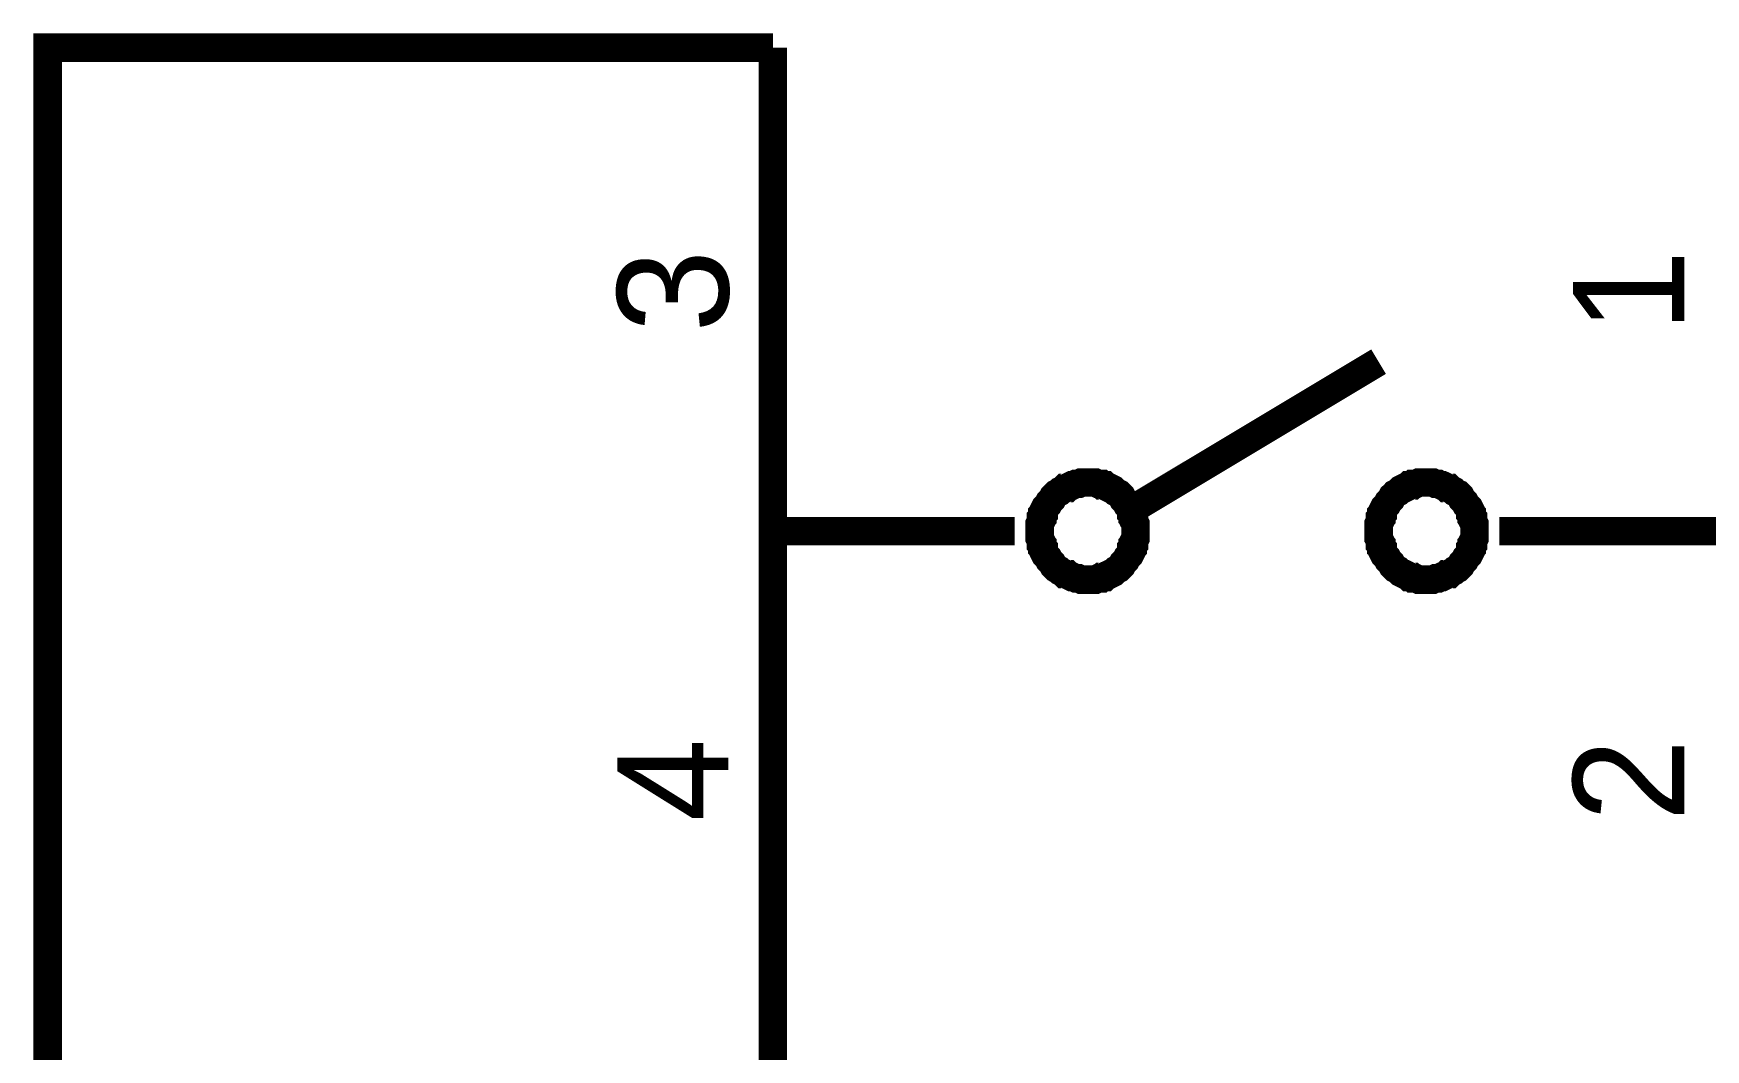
# Model space of a CAD drawing. Header units: inches. Extents: x 0 to 31.5, y 0 to 22.3.
# Drawn here: x 8.596 to 9.287, y 12.586 to 13.006 of the extents above; entities that cross this region are included whole.
import ezdxf

# ---------------------------------------------------------------- set-up
doc = ezdxf.new("R2010")
doc.units = ezdxf.units.IN
doc.header["$MEASUREMENT"] = 0
doc.layers.add('Sheet', color=255, linetype='Continuous')

msp = doc.modelspace()

# ---------------------------------------------------------------- linework, layer by layer
at = {"layer": 'Sheet'}
for points in [[(8.90157, 12.99972, 0.0118, 0.0118, 0), (8.60187, 12.99972, 0.0118, 0.0118, 0), (8.60187, 12.49953, 0.0118, 0.0118, 0), (8.90157, 12.49953, 0.0118, 0.0118, 0), (8.90157, 12.59945, 0.0118, 0.0118, 0)], [(8.90157, 12.79987, 0.0118, 0.0118, 0), (8.90157, 12.99972, 0.0118, 0.0118, 0)], [(8.90157, 12.8998, 0.0118, 0.0118, 0), (8.90157, 12.79987, 0.0118, 0.0118, 0)], [(8.90157, 12.8998, 0.0118, 0.0118, 0), (8.90157, 12.8395, 0.0118, 0.0118, 0)], [(9.05143, 12.80964, 0.0118, 0.0118, 0), (9.1519, 12.86993, 0.0118, 0.0118, 0)], [(9.01181, 12.79987, 0.0118, 0.0118, 0), (9.01181, 12.80102, 0.0118, 0.0118, 0), (9.01181, 12.80217, 0.0118, 0.0118, 0), (9.01181, 12.80275, 0.0118, 0.0118, 0), (9.01239, 12.80389, 0.0118, 0.0118, 0), (9.01239, 12.80504, 0.0118, 0.0118, 0), (9.01296, 12.80562, 0.0118, 0.0118, 0), (9.01296, 12.80677, 0.0118, 0.0118, 0), (9.01353, 12.80734, 0.0118, 0.0118, 0), (9.01353, 12.80849, 0.0118, 0.0118, 0), (9.01411, 12.80964, 0.0118, 0.0118, 0), (9.01468, 12.81021, 0.0118, 0.0118, 0), (9.01526, 12.81078, 0.0118, 0.0118, 0), (9.01583, 12.81193, 0.0118, 0.0118, 0), (9.0164, 12.81251, 0.0118, 0.0118, 0), (9.01698, 12.81308, 0.0118, 0.0118, 0), (9.01755, 12.81423, 0.0118, 0.0118, 0), (9.01813, 12.8148, 0.0118, 0.0118, 0), (9.0187, 12.81538, 0.0118, 0.0118, 0), (9.01985, 12.81595, 0.0118, 0.0118, 0), (9.02042, 12.81653, 0.0118, 0.0118, 0), (9.02157, 12.8171, 0.0118, 0.0118, 0), (9.02215, 12.81768, 0.0118, 0.0118, 0), (9.02329, 12.81768, 0.0118, 0.0118, 0), (9.02387, 12.81825, 0.0118, 0.0118, 0), (9.02502, 12.81882, 0.0118, 0.0118, 0), (9.02559, 12.81882, 0.0118, 0.0118, 0), (9.02674, 12.8194, 0.0118, 0.0118, 0), (9.02789, 12.8194, 0.0118, 0.0118, 0), (9.02904, 12.81997, 0.0118, 0.0118, 0), (9.02961, 12.81997, 0.0118, 0.0118, 0), (9.03076, 12.81997, 0.0118, 0.0118, 0), (9.03191, 12.81997, 0.0118, 0.0118, 0)], [(9.03191, 12.81997, 0.0118, 0.0118, 0), (9.03191, 12.81997, 0.0118, 0.0118, 0)], [(9.03191, 12.81997, 0.0118, 0.0118, 0), (9.03305, 12.81997, 0.0118, 0.0118, 0), (9.0342, 12.81997, 0.0118, 0.0118, 0), (9.03478, 12.81997, 0.0118, 0.0118, 0), (9.03593, 12.8194, 0.0118, 0.0118, 0), (9.03707, 12.8194, 0.0118, 0.0118, 0), (9.03765, 12.81882, 0.0118, 0.0118, 0), (9.0388, 12.81882, 0.0118, 0.0118, 0), (9.03937, 12.81825, 0.0118, 0.0118, 0), (9.04052, 12.81768, 0.0118, 0.0118, 0), (9.04109, 12.81768, 0.0118, 0.0118, 0), (9.04224, 12.8171, 0.0118, 0.0118, 0), (9.04281, 12.81653, 0.0118, 0.0118, 0), (9.04339, 12.81595, 0.0118, 0.0118, 0), (9.04454, 12.81538, 0.0118, 0.0118, 0), (9.04511, 12.8148, 0.0118, 0.0118, 0), (9.04569, 12.81423, 0.0118, 0.0118, 0), (9.04626, 12.81308, 0.0118, 0.0118, 0), (9.04683, 12.81251, 0.0118, 0.0118, 0), (9.04741, 12.81193, 0.0118, 0.0118, 0), (9.04798, 12.81078, 0.0118, 0.0118, 0), (9.04856, 12.81021, 0.0118, 0.0118, 0), (9.04913, 12.80964, 0.0118, 0.0118, 0), (9.0497, 12.80849, 0.0118, 0.0118, 0), (9.0497, 12.80734, 0.0118, 0.0118, 0), (9.05028, 12.80677, 0.0118, 0.0118, 0), (9.05028, 12.80562, 0.0118, 0.0118, 0), (9.05085, 12.80504, 0.0118, 0.0118, 0), (9.05085, 12.80389, 0.0118, 0.0118, 0), (9.05143, 12.80275, 0.0118, 0.0118, 0), (9.05143, 12.80217, 0.0118, 0.0118, 0), (9.05143, 12.80102, 0.0118, 0.0118, 0), (9.05143, 12.79987, 0.0118, 0.0118, 0)], [(9.1519, 12.79987, 0.0118, 0.0118, 0), (9.1519, 12.80102, 0.0118, 0.0118, 0), (9.1519, 12.80217, 0.0118, 0.0118, 0), (9.1519, 12.80275, 0.0118, 0.0118, 0), (9.15248, 12.80389, 0.0118, 0.0118, 0), (9.15248, 12.80504, 0.0118, 0.0118, 0), (9.15305, 12.80562, 0.0118, 0.0118, 0), (9.15305, 12.80677, 0.0118, 0.0118, 0), (9.15363, 12.80734, 0.0118, 0.0118, 0), (9.15363, 12.80849, 0.0118, 0.0118, 0), (9.1542, 12.80964, 0.0118, 0.0118, 0), (9.15477, 12.81021, 0.0118, 0.0118, 0), (9.15535, 12.81078, 0.0118, 0.0118, 0), (9.15592, 12.81193, 0.0118, 0.0118, 0), (9.1565, 12.81251, 0.0118, 0.0118, 0), (9.15707, 12.81308, 0.0118, 0.0118, 0), (9.15764, 12.81423, 0.0118, 0.0118, 0), (9.15822, 12.8148, 0.0118, 0.0118, 0), (9.15879, 12.81538, 0.0118, 0.0118, 0), (9.15994, 12.81595, 0.0118, 0.0118, 0), (9.16052, 12.81653, 0.0118, 0.0118, 0), (9.16109, 12.8171, 0.0118, 0.0118, 0), (9.16224, 12.81768, 0.0118, 0.0118, 0), (9.16281, 12.81768, 0.0118, 0.0118, 0), (9.16396, 12.81825, 0.0118, 0.0118, 0), (9.16453, 12.81882, 0.0118, 0.0118, 0), (9.16568, 12.81882, 0.0118, 0.0118, 0), (9.16626, 12.8194, 0.0118, 0.0118, 0), (9.1674, 12.8194, 0.0118, 0.0118, 0), (9.16855, 12.81997, 0.0118, 0.0118, 0), (9.16913, 12.81997, 0.0118, 0.0118, 0), (9.17028, 12.81997, 0.0118, 0.0118, 0), (9.17142, 12.81997, 0.0118, 0.0118, 0)], [(9.17142, 12.81997, 0.0118, 0.0118, 0), (9.17142, 12.81997, 0.0118, 0.0118, 0)], [(9.17142, 12.81997, 0.0118, 0.0118, 0), (9.17257, 12.81997, 0.0118, 0.0118, 0), (9.17372, 12.81997, 0.0118, 0.0118, 0), (9.17429, 12.81997, 0.0118, 0.0118, 0), (9.17544, 12.8194, 0.0118, 0.0118, 0), (9.17659, 12.8194, 0.0118, 0.0118, 0), (9.17774, 12.81882, 0.0118, 0.0118, 0), (9.17831, 12.81882, 0.0118, 0.0118, 0), (9.17946, 12.81825, 0.0118, 0.0118, 0), (9.18004, 12.81768, 0.0118, 0.0118, 0), (9.18118, 12.81768, 0.0118, 0.0118, 0), (9.18176, 12.8171, 0.0118, 0.0118, 0), (9.18291, 12.81653, 0.0118, 0.0118, 0), (9.18348, 12.81595, 0.0118, 0.0118, 0), (9.18463, 12.81538, 0.0118, 0.0118, 0), (9.1852, 12.8148, 0.0118, 0.0118, 0), (9.18578, 12.81423, 0.0118, 0.0118, 0), (9.18635, 12.81308, 0.0118, 0.0118, 0), (9.18693, 12.81251, 0.0118, 0.0118, 0), (9.1875, 12.81193, 0.0118, 0.0118, 0), (9.18807, 12.81078, 0.0118, 0.0118, 0), (9.18865, 12.81021, 0.0118, 0.0118, 0), (9.18922, 12.80964, 0.0118, 0.0118, 0), (9.1898, 12.80849, 0.0118, 0.0118, 0), (9.1898, 12.80734, 0.0118, 0.0118, 0), (9.19037, 12.80677, 0.0118, 0.0118, 0), (9.19037, 12.80562, 0.0118, 0.0118, 0), (9.19094, 12.80504, 0.0118, 0.0118, 0), (9.19094, 12.80389, 0.0118, 0.0118, 0), (9.19152, 12.80275, 0.0118, 0.0118, 0), (9.19152, 12.80217, 0.0118, 0.0118, 0), (9.19152, 12.80102, 0.0118, 0.0118, 0), (9.19152, 12.79987, 0.0118, 0.0118, 0)], [(8.90157, 12.79987, 0.0118, 0.0118, 0), (8.90157, 12.59945, 0.0118, 0.0118, 0)], [(8.90157, 12.79987, 0.0118, 0.0118, 0), (9.00148, 12.79987, 0.0118, 0.0118, 0)], [(8.90157, 12.69995, 0.0118, 0.0118, 0), (8.90157, 12.79987, 0.0118, 0.0118, 0)], [(9.03191, 12.77977, 0.0118, 0.0118, 0), (9.03076, 12.77977, 0.0118, 0.0118, 0), (9.02961, 12.77977, 0.0118, 0.0118, 0), (9.02904, 12.77977, 0.0118, 0.0118, 0), (9.02789, 12.78035, 0.0118, 0.0118, 0), (9.02674, 12.78035, 0.0118, 0.0118, 0), (9.02559, 12.78092, 0.0118, 0.0118, 0), (9.02502, 12.78092, 0.0118, 0.0118, 0), (9.02387, 12.7815, 0.0118, 0.0118, 0), (9.02329, 12.78207, 0.0118, 0.0118, 0), (9.02215, 12.78207, 0.0118, 0.0118, 0), (9.02157, 12.78265, 0.0118, 0.0118, 0), (9.02042, 12.78322, 0.0118, 0.0118, 0), (9.01985, 12.78379, 0.0118, 0.0118, 0), (9.0187, 12.78437, 0.0118, 0.0118, 0), (9.01813, 12.78494, 0.0118, 0.0118, 0), (9.01755, 12.78552, 0.0118, 0.0118, 0), (9.01698, 12.78667, 0.0118, 0.0118, 0), (9.0164, 12.78724, 0.0118, 0.0118, 0), (9.01583, 12.78781, 0.0118, 0.0118, 0), (9.01526, 12.78896, 0.0118, 0.0118, 0), (9.01468, 12.78954, 0.0118, 0.0118, 0), (9.01411, 12.79011, 0.0118, 0.0118, 0), (9.01353, 12.79126, 0.0118, 0.0118, 0), (9.01353, 12.79241, 0.0118, 0.0118, 0), (9.01296, 12.79298, 0.0118, 0.0118, 0), (9.01296, 12.79413, 0.0118, 0.0118, 0), (9.01239, 12.79471, 0.0118, 0.0118, 0), (9.01239, 12.79585, 0.0118, 0.0118, 0), (9.01181, 12.797, 0.0118, 0.0118, 0), (9.01181, 12.79758, 0.0118, 0.0118, 0), (9.01181, 12.79873, 0.0118, 0.0118, 0), (9.01181, 12.79987, 0.0118, 0.0118, 0)], [(9.01181, 12.79987, 0.0118, 0.0118, 0), (9.01181, 12.79987, 0.0118, 0.0118, 0)], [(9.05143, 12.79987, 0.0118, 0.0118, 0), (9.05143, 12.79873, 0.0118, 0.0118, 0), (9.05143, 12.79758, 0.0118, 0.0118, 0), (9.05143, 12.797, 0.0118, 0.0118, 0), (9.05085, 12.79585, 0.0118, 0.0118, 0), (9.05085, 12.79471, 0.0118, 0.0118, 0), (9.05028, 12.79413, 0.0118, 0.0118, 0), (9.05028, 12.79298, 0.0118, 0.0118, 0), (9.0497, 12.79241, 0.0118, 0.0118, 0), (9.0497, 12.79126, 0.0118, 0.0118, 0), (9.04913, 12.79011, 0.0118, 0.0118, 0), (9.04856, 12.78954, 0.0118, 0.0118, 0), (9.04798, 12.78896, 0.0118, 0.0118, 0), (9.04741, 12.78781, 0.0118, 0.0118, 0), (9.04683, 12.78724, 0.0118, 0.0118, 0), (9.04626, 12.78667, 0.0118, 0.0118, 0), (9.04569, 12.78552, 0.0118, 0.0118, 0), (9.04511, 12.78494, 0.0118, 0.0118, 0), (9.04454, 12.78437, 0.0118, 0.0118, 0), (9.04339, 12.78379, 0.0118, 0.0118, 0), (9.04281, 12.78322, 0.0118, 0.0118, 0), (9.04224, 12.78265, 0.0118, 0.0118, 0), (9.04109, 12.78207, 0.0118, 0.0118, 0), (9.04052, 12.78207, 0.0118, 0.0118, 0), (9.03937, 12.7815, 0.0118, 0.0118, 0), (9.0388, 12.78092, 0.0118, 0.0118, 0), (9.03765, 12.78092, 0.0118, 0.0118, 0), (9.03707, 12.78035, 0.0118, 0.0118, 0), (9.03593, 12.78035, 0.0118, 0.0118, 0), (9.03478, 12.77977, 0.0118, 0.0118, 0), (9.0342, 12.77977, 0.0118, 0.0118, 0), (9.03305, 12.77977, 0.0118, 0.0118, 0), (9.03191, 12.77977, 0.0118, 0.0118, 0)], [(9.05143, 12.79987, 0.0118, 0.0118, 0), (9.05143, 12.79987, 0.0118, 0.0118, 0), (9.05143, 12.79987, 0.0118, 0.0118, 0), (9.05143, 12.79987, 0.0118, 0.0118, 0), (9.05143, 12.79987, 0.0118, 0.0118, 0), (9.05143, 12.79987, 0.0118, 0.0118, 0), (9.05143, 12.79987, 0.0118, 0.0118, 0), (9.05143, 12.79987, 0.0118, 0.0118, 0), (9.05143, 12.79987, 0.0118, 0.0118, 0), (9.05143, 12.79987, 0.0118, 0.0118, 0), (9.05143, 12.79987, 0.0118, 0.0118, 0), (9.05143, 12.79987, 0.0118, 0.0118, 0), (9.05143, 12.79987, 0.0118, 0.0118, 0), (9.05143, 12.79987, 0.0118, 0.0118, 0), (9.05143, 12.79987, 0.0118, 0.0118, 0), (9.05143, 12.79987, 0.0118, 0.0118, 0), (9.05143, 12.79987, 0.0118, 0.0118, 0), (9.05143, 12.79987, 0.0118, 0.0118, 0), (9.05143, 12.79987, 0.0118, 0.0118, 0), (9.05143, 12.79987, 0.0118, 0.0118, 0), (9.05143, 12.79987, 0.0118, 0.0118, 0), (9.05143, 12.79987, 0.0118, 0.0118, 0), (9.05143, 12.79987, 0.0118, 0.0118, 0), (9.05143, 12.79987, 0.0118, 0.0118, 0), (9.05143, 12.79987, 0.0118, 0.0118, 0), (9.05143, 12.79987, 0.0118, 0.0118, 0), (9.05143, 12.79987, 0.0118, 0.0118, 0), (9.05143, 12.79987, 0.0118, 0.0118, 0), (9.05143, 12.79987, 0.0118, 0.0118, 0), (9.05143, 12.79987, 0.0118, 0.0118, 0), (9.05143, 12.79987, 0.0118, 0.0118, 0), (9.05143, 12.79987, 0.0118, 0.0118, 0), (9.05143, 12.79987, 0.0118, 0.0118, 0)], [(9.05143, 12.79987, 0.0118, 0.0118, 0), (9.05143, 12.79987, 0.0118, 0.0118, 0)], [(9.17142, 12.77977, 0.0118, 0.0118, 0), (9.17028, 12.77977, 0.0118, 0.0118, 0), (9.16913, 12.77977, 0.0118, 0.0118, 0), (9.16855, 12.77977, 0.0118, 0.0118, 0), (9.1674, 12.78035, 0.0118, 0.0118, 0), (9.16626, 12.78035, 0.0118, 0.0118, 0), (9.16568, 12.78092, 0.0118, 0.0118, 0), (9.16453, 12.78092, 0.0118, 0.0118, 0), (9.16396, 12.7815, 0.0118, 0.0118, 0), (9.16281, 12.78207, 0.0118, 0.0118, 0), (9.16224, 12.78207, 0.0118, 0.0118, 0), (9.16109, 12.78265, 0.0118, 0.0118, 0), (9.16052, 12.78322, 0.0118, 0.0118, 0), (9.15994, 12.78379, 0.0118, 0.0118, 0), (9.15879, 12.78437, 0.0118, 0.0118, 0), (9.15822, 12.78494, 0.0118, 0.0118, 0), (9.15764, 12.78552, 0.0118, 0.0118, 0), (9.15707, 12.78667, 0.0118, 0.0118, 0), (9.1565, 12.78724, 0.0118, 0.0118, 0), (9.15592, 12.78781, 0.0118, 0.0118, 0), (9.15535, 12.78896, 0.0118, 0.0118, 0), (9.15477, 12.78954, 0.0118, 0.0118, 0), (9.1542, 12.79011, 0.0118, 0.0118, 0), (9.15363, 12.79126, 0.0118, 0.0118, 0), (9.15363, 12.79241, 0.0118, 0.0118, 0), (9.15305, 12.79298, 0.0118, 0.0118, 0), (9.15305, 12.79413, 0.0118, 0.0118, 0), (9.15248, 12.79471, 0.0118, 0.0118, 0), (9.15248, 12.79585, 0.0118, 0.0118, 0), (9.1519, 12.797, 0.0118, 0.0118, 0), (9.1519, 12.79758, 0.0118, 0.0118, 0), (9.1519, 12.79873, 0.0118, 0.0118, 0), (9.1519, 12.79987, 0.0118, 0.0118, 0)], [(9.1519, 12.79987, 0.0118, 0.0118, 0), (9.1519, 12.79987, 0.0118, 0.0118, 0)], [(9.19152, 12.79987, 0.0118, 0.0118, 0), (9.19152, 12.79873, 0.0118, 0.0118, 0), (9.19152, 12.79758, 0.0118, 0.0118, 0), (9.19152, 12.797, 0.0118, 0.0118, 0), (9.19094, 12.79585, 0.0118, 0.0118, 0), (9.19094, 12.79471, 0.0118, 0.0118, 0), (9.19037, 12.79413, 0.0118, 0.0118, 0), (9.19037, 12.79298, 0.0118, 0.0118, 0), (9.1898, 12.79241, 0.0118, 0.0118, 0), (9.1898, 12.79126, 0.0118, 0.0118, 0), (9.18922, 12.79011, 0.0118, 0.0118, 0), (9.18865, 12.78954, 0.0118, 0.0118, 0), (9.18807, 12.78896, 0.0118, 0.0118, 0), (9.1875, 12.78781, 0.0118, 0.0118, 0), (9.18693, 12.78724, 0.0118, 0.0118, 0), (9.18635, 12.78667, 0.0118, 0.0118, 0), (9.18578, 12.78552, 0.0118, 0.0118, 0), (9.1852, 12.78494, 0.0118, 0.0118, 0), (9.18463, 12.78437, 0.0118, 0.0118, 0), (9.18348, 12.78379, 0.0118, 0.0118, 0), (9.18291, 12.78322, 0.0118, 0.0118, 0), (9.18176, 12.78265, 0.0118, 0.0118, 0), (9.18118, 12.78207, 0.0118, 0.0118, 0), (9.18004, 12.78207, 0.0118, 0.0118, 0), (9.17946, 12.7815, 0.0118, 0.0118, 0), (9.17831, 12.78092, 0.0118, 0.0118, 0), (9.17774, 12.78092, 0.0118, 0.0118, 0), (9.17659, 12.78035, 0.0118, 0.0118, 0), (9.17544, 12.78035, 0.0118, 0.0118, 0), (9.17429, 12.77977, 0.0118, 0.0118, 0), (9.17372, 12.77977, 0.0118, 0.0118, 0), (9.17257, 12.77977, 0.0118, 0.0118, 0), (9.17142, 12.77977, 0.0118, 0.0118, 0)], [(9.19152, 12.79987, 0.0118, 0.0118, 0), (9.19152, 12.79987, 0.0118, 0.0118, 0), (9.19152, 12.79987, 0.0118, 0.0118, 0), (9.19152, 12.79987, 0.0118, 0.0118, 0), (9.19152, 12.79987, 0.0118, 0.0118, 0), (9.19152, 12.79987, 0.0118, 0.0118, 0), (9.19152, 12.79987, 0.0118, 0.0118, 0), (9.19152, 12.79987, 0.0118, 0.0118, 0), (9.19152, 12.79987, 0.0118, 0.0118, 0), (9.19152, 12.79987, 0.0118, 0.0118, 0), (9.19152, 12.79987, 0.0118, 0.0118, 0), (9.19152, 12.79987, 0.0118, 0.0118, 0), (9.19152, 12.79987, 0.0118, 0.0118, 0), (9.19152, 12.79987, 0.0118, 0.0118, 0), (9.19152, 12.79987, 0.0118, 0.0118, 0), (9.19152, 12.79987, 0.0118, 0.0118, 0), (9.19152, 12.79987, 0.0118, 0.0118, 0), (9.19152, 12.79987, 0.0118, 0.0118, 0), (9.19152, 12.79987, 0.0118, 0.0118, 0), (9.19152, 12.79987, 0.0118, 0.0118, 0), (9.19152, 12.79987, 0.0118, 0.0118, 0), (9.19152, 12.79987, 0.0118, 0.0118, 0), (9.19152, 12.79987, 0.0118, 0.0118, 0), (9.19152, 12.79987, 0.0118, 0.0118, 0), (9.19152, 12.79987, 0.0118, 0.0118, 0), (9.19152, 12.79987, 0.0118, 0.0118, 0), (9.19152, 12.79987, 0.0118, 0.0118, 0), (9.19152, 12.79987, 0.0118, 0.0118, 0), (9.19152, 12.79987, 0.0118, 0.0118, 0), (9.19152, 12.79987, 0.0118, 0.0118, 0), (9.19152, 12.79987, 0.0118, 0.0118, 0), (9.19152, 12.79987, 0.0118, 0.0118, 0), (9.19152, 12.79987, 0.0118, 0.0118, 0)], [(9.19152, 12.79987, 0.0118, 0.0118, 0), (9.19152, 12.79987, 0.0118, 0.0118, 0)], [(9.30176, 12.79987, 0.0118, 0.0118, 0), (9.20185, 12.79987, 0.0118, 0.0118, 0)], [(8.90157, 12.69995, 0.0118, 0.0118, 0), (8.90157, 12.75968, 0.0118, 0.0118, 0)]]:
    msp.add_lwpolyline(points, format="xyseb", dxfattribs=at)

# ---------------------------------------------------------------- texts
for s, p in [('3', (8.8832, 12.88199)), ('1', (9.27822, 12.88199)), ('4', (8.8832, 12.67985)), ('2', (9.27822, 12.67985))]:
    msp.add_text(s, height=0.04594, rotation=90, dxfattribs=at).set_placement(p)

doc.saveas('drawing.dxf')
